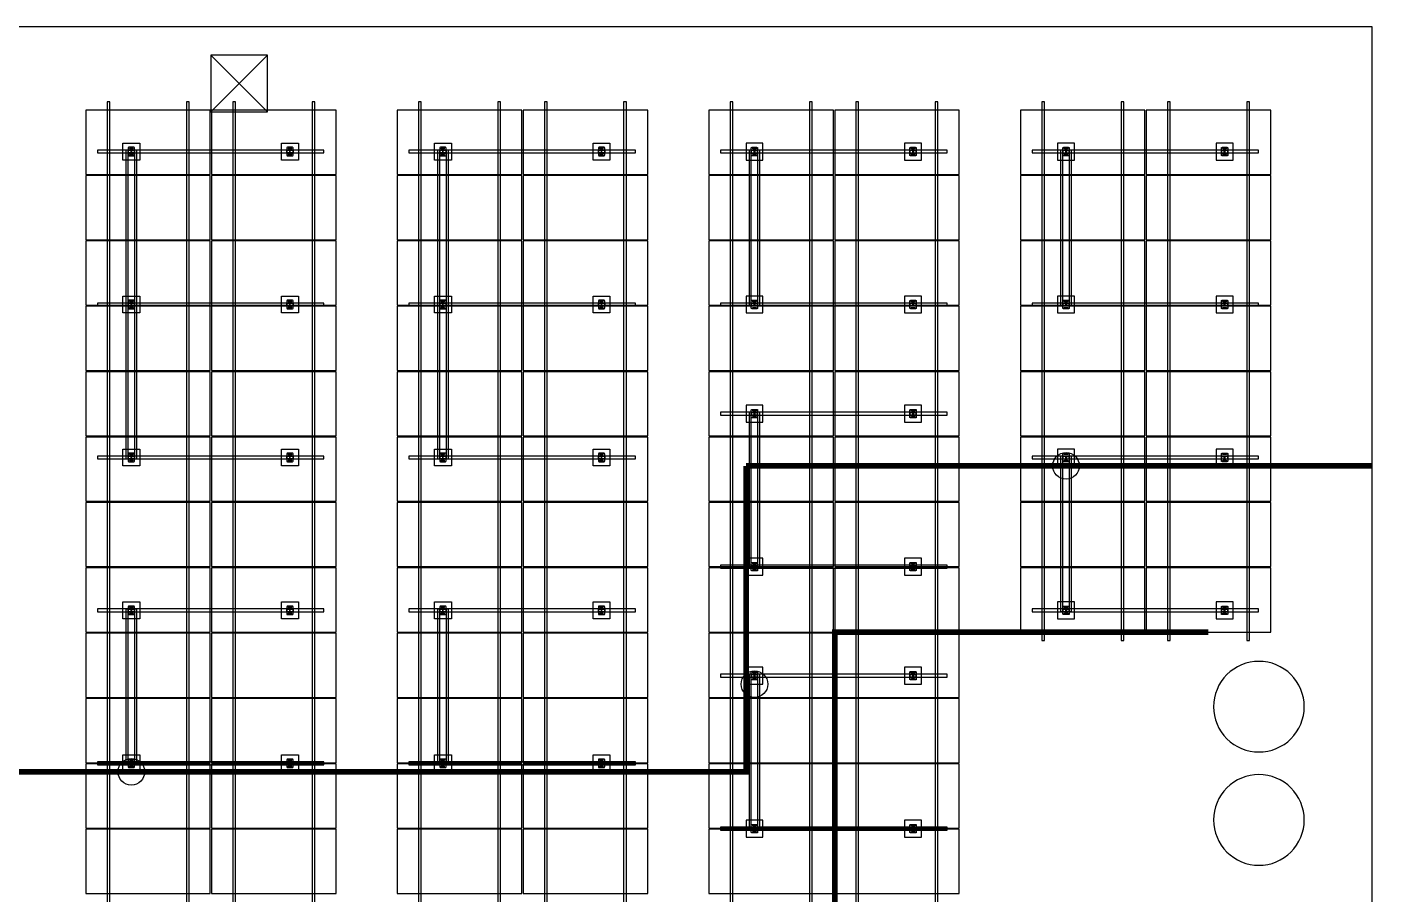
# Model space of a CAD drawing. Header units: millimetres. Extents: x -981 to 40050, y -7777 to 26000.
# Drawn here: x 16253 to 40050, y 10692 to 26000 of the extents above; entities that cross this region are included whole.
import ezdxf

# ---------------------------------------------------------------- set-up
doc = ezdxf.new("R2010")
doc.units = ezdxf.units.MM
for name, color, linetype in [('PV', 5, 'Continuous'), ('PV-MOUNT-BRACING', 4, 'Continuous'), ('PV-MOUNT-POST', 3, 'Continuous'), ('PV-MOUNT-RAFTER', 1, 'Continuous'), ('PV-MOUNT-RAIL', 2, 'Continuous'), ('RACEWAY', 210, 'Continuous'), ('ROOF', 7, 'Continuous'), ('ROOF-OBSTACLE', 8, 'Continuous'), ('WATER', 90, 'Continuous')]:
    doc.layers.add(name, color=color, linetype=linetype)

# ---------------------------------------------------------------- blocks, each defined once
blk = doc.blocks.new('TCR_PV_MODULE_PLAN_2199X1134_PLAN')
blk.add_lwpolyline([(0, 0), (2199, 0), (2199, 1134), (0, 1134), (0, 0)])
blk = doc.blocks.new('TCR_PV_MOUNT_POST_300_PLAN')
for points in [[(-149, 149), (149, 149), (149, -149), (-149, -149), (-149, 149)], [(75, 42), (75, 42), (75, 42), (75, 42), (75, 42), (75, 42), (75, 43), (75, 43), (75, 43), (75, 43), (75, 43), (75, 44), (75, 44), (75, 44), (75, 44), (74, 44), (74, 44), (74, 45), (74, 45), (74, 45), (74, 45), (74, 45), (74, 46), (74, 46), (74, 46), (74, 46), (74, 46), (74, 46), (74, 47), (74, 47), (74, 47), (74, 47), (74, 47), (74, 47), (73, 48), (73, 48), (73, 48), (73, 48), (73, 48), (73, 48), (73, 49), (73, 49), (73, 49), (73, 49), (73, 49), (73, 49), (72, 49), (72, 50), (72, 50), (72, 50), (72, 50), (72, 50), (72, 50), (72, 50), (72, 51), (72, 51), (71, 51), (71, 51), (71, 51), (71, 51), (71, 51), (71, 52), (71, 52), (71, 52), (70, 52), (70, 52), (70, 52), (70, 52), (70, 52), (70, 53), (70, 53), (70, 53), (69, 53), (69, 53), (69, 53), (69, 53), (69, 53), (69, 53), (69, 53), (68, 54), (68, 54), (68, 54), (68, 54), (68, 54), (68, 54), (68, 54), (67, 54), (67, 54), (67, 54), (67, 55), (67, 55), (67, 55), (66, 55), (66, 55), (66, 55), (66, 55), (66, 55), (66, 55), (65, 55), (65, 55), (65, 55), (65, 55), (65, 55), (65, 55), (64, 56), (64, 56), (64, 56), (64, 56), (64, 56), (64, 56), (63, 56), (63, 56), (63, 56), (63, 56), (63, 56), (63, 56), (62, 56), (62, 56), (62, 56), (62, 56), (62, 56), (61, 56), (61, 56), (61, 56), (61, 56), (61, 56), (60, 56), (60, 56), (60, 56), (-60, 56), (-60, 56), (-60, 56), (-61, 56), (-61, 56), (-61, 56), (-61, 56), (-61, 56), (-62, 56), (-62, 56), (-62, 56), (-62, 56), (-62, 56), (-63, 56), (-63, 56), (-63, 56), (-63, 56), (-63, 56), (-63, 56), (-64, 56), (-64, 56), (-64, 56), (-64, 56), (-64, 56), (-64, 56), (-65, 55), (-65, 55), (-65, 55), (-65, 55), (-65, 55), (-65, 55), (-66, 55), (-66, 55), (-66, 55), (-66, 55), (-66, 55), (-66, 55), (-67, 55), (-67, 55), (-67, 55), (-67, 54), (-67, 54), (-67, 54), (-68, 54), (-68, 54), (-68, 54), (-68, 54), (-68, 54), (-68, 54), (-68, 54), (-69, 53), (-69, 53), (-69, 53), (-69, 53), (-69, 53), (-69, 53), (-69, 53), (-70, 53), (-70, 53), (-70, 53), (-70, 52), (-70, 52), (-70, 52), (-70, 52), (-70, 52), (-71, 52), (-71, 52), (-71, 52), (-71, 51), (-71, 51), (-71, 51), (-71, 51), (-71, 51), (-72, 51), (-72, 51), (-72, 50), (-72, 50), (-72, 50), (-72, 50), (-72, 50), (-72, 50), (-72, 50), (-72, 49), (-73, 49), (-73, 49), (-73, 49), (-73, 49), (-73, 49), (-73, 49), (-73, 48), (-73, 48), (-73, 48), (-73, 48), (-73, 48), (-73, 48), (-74, 47), (-74, 47), (-74, 47), (-74, 47), (-74, 47), (-74, 47), (-74, 46), (-74, 46), (-74, 46), (-74, 46), (-74, 46), (-74, 46), (-74, 45), (-74, 45), (-74, 45), (-74, 45), (-74, 45), (-74, 44), (-74, 44), (-75, 44), (-75, 44), (-75, 44), (-75, 44), (-75, 43), (-75, 43), (-75, 43), (-75, 43), (-75, 43), (-75, 42), (-75, 42), (-75, 42), (-75, 42), (-75, 42), (-75, 42), (-75, -42), (-75, -42), (-75, -42), (-75, -42), (-75, -42), (-75, -42), (-75, -43), (-75, -43), (-75, -43), (-75, -43), (-75, -43), (-75, -44), (-75, -44), (-75, -44), (-75, -44), (-74, -44), (-74, -44), (-74, -45), (-74, -45), (-74, -45), (-74, -45), (-74, -45), (-74, -46), (-74, -46), (-74, -46), (-74, -46), (-74, -46), (-74, -46), (-74, -47), (-74, -47), (-74, -47), (-74, -47), (-74, -47), (-74, -47), (-73, -48), (-73, -48), (-73, -48), (-73, -48), (-73, -48), (-73, -48), (-73, -49), (-73, -49), (-73, -49), (-73, -49), (-73, -49), (-73, -49), (-72, -49), (-72, -50), (-72, -50), (-72, -50), (-72, -50), (-72, -50), (-72, -50), (-72, -50), (-72, -51), (-72, -51), (-71, -51), (-71, -51), (-71, -51), (-71, -51), (-71, -51), (-71, -52), (-71, -52), (-71, -52), (-70, -52), (-70, -52), (-70, -52), (-70, -52), (-70, -52), (-70, -53), (-70, -53), (-70, -53), (-69, -53), (-69, -53), (-69, -53), (-69, -53), (-69, -53), (-69, -53), (-69, -53), (-68, -54), (-68, -54), (-68, -54), (-68, -54), (-68, -54), (-68, -54), (-68, -54), (-67, -54), (-67, -54), (-67, -54), (-67, -55), (-67, -55), (-67, -55), (-66, -55), (-66, -55), (-66, -55), (-66, -55), (-66, -55), (-66, -55), (-65, -55), (-65, -55), (-65, -55), (-65, -55), (-65, -55), (-65, -55), (-64, -56), (-64, -56), (-64, -56), (-64, -56), (-64, -56), (-64, -56), (-63, -56), (-63, -56), (-63, -56), (-63, -56), (-63, -56), (-63, -56), (-62, -56), (-62, -56), (-62, -56), (-62, -56), (-62, -56), (-61, -56), (-61, -56), (-61, -56), (-61, -56), (-61, -56), (-60, -56), (-60, -56), (-60, -56), (60, -56), (60, -56), (60, -56), (61, -56), (61, -56), (61, -56), (61, -56), (61, -56), (62, -56), (62, -56), (62, -56), (62, -56), (62, -56), (63, -56), (63, -56), (63, -56), (63, -56), (63, -56), (63, -56), (64, -56), (64, -56), (64, -56), (64, -56), (64, -56), (64, -56), (65, -55), (65, -55), (65, -55), (65, -55), (65, -55), (65, -55), (66, -55), (66, -55), (66, -55), (66, -55), (66, -55), (66, -55), (67, -55), (67, -55), (67, -55), (67, -54), (67, -54), (67, -54), (68, -54), (68, -54), (68, -54), (68, -54), (68, -54), (68, -54), (68, -54), (69, -53), (69, -53), (69, -53), (69, -53), (69, -53), (69, -53), (69, -53), (70, -53), (70, -53), (70, -53), (70, -52), (70, -52), (70, -52), (70, -52), (70, -52), (71, -52), (71, -52), (71, -52), (71, -51), (71, -51), (71, -51), (71, -51), (71, -51), (72, -51), (72, -51), (72, -50), (72, -50), (72, -50), (72, -50), (72, -50), (72, -50), (72, -50), (72, -49), (73, -49), (73, -49), (73, -49), (73, -49), (73, -49), (73, -49), (73, -48), (73, -48), (73, -48), (73, -48), (73, -48), (73, -48), (74, -47), (74, -47), (74, -47), (74, -47), (74, -47), (74, -47), (74, -46), (74, -46), (74, -46), (74, -46), (74, -46), (74, -46), (74, -45), (74, -45), (74, -45), (74, -45), (74, -45), (74, -44), (74, -44), (75, -44), (75, -44), (75, -44), (75, -44), (75, -43), (75, -43), (75, -43), (75, -43), (75, -43), (75, -42), (75, -42), (75, -42), (75, -42), (75, -42), (75, -42), (75, 42)], [(-50, -24), (-50, 24), (-50, 25), (-50, 25), (-50, 25), (-50, 25), (-50, 25), (-50, 25), (-50, 25), (-50, 25), (-50, 25), (-50, 25), (-50, 25), (-50, 25), (-50, 26), (-50, 26), (-50, 26), (-50, 26), (-50, 26), (-51, 26), (-51, 26), (-51, 26), (-51, 26), (-51, 26), (-51, 26), (-51, 26), (-51, 27), (-51, 27), (-51, 27), (-51, 27), (-51, 27), (-51, 27), (-51, 27), (-51, 27), (-51, 27), (-51, 27), (-51, 27), (-51, 27), (-51, 27), (-51, 28), (-51, 28), (-51, 28), (-51, 28), (-51, 28), (-51, 28), (-51, 28), (-51, 28), (-52, 28), (-52, 29), (-52, 29), (-52, 29), (-52, 29), (-52, 29), (-52, 29), (-52, 29), (-52, 29), (-53, 29), (-53, 30), (-53, 30), (-53, 30), (-53, 30), (-53, 30), (-53, 30), (-53, 30), (-54, 30), (-54, 30), (-54, 30), (-54, 30), (-54, 30), (-54, 31), (-54, 31), (-54, 31), (-54, 31), (-54, 31), (-54, 31), (-55, 31), (-55, 31), (-55, 31), (-55, 31), (-55, 31), (-55, 31), (-55, 31), (-55, 31), (-55, 31), (-55, 31), (-55, 31), (-55, 31), (-55, 31), (-56, 31), (-56, 31), (-56, 31), (-56, 31), (-56, 31), (-56, 31), (-56, 31), (-56, 31), (-56, 31), (-56, 31), (-56, 31), (-56, 31), (-57, 31), (-57, 31), (-57, 31), (-57, 31), (-57, 31), (-57, 31), (-57, 31), (-57, 31), (-57, 31), (-57, 31), (-57, 31), (-58, 31), (-58, 31), (-58, 31), (-58, 31), (-58, 31), (-58, 31), (-58, 31), (-58, 31), (-58, 31), (-58, 31), (-58, 31), (-58, 31), (-59, 31), (-59, 31), (-59, 31), (-59, 31), (-59, 31), (-59, 31), (-59, 31), (-59, 31), (-59, 31), (-59, 31), (-59, 31), (-59, 31), (-60, 31), (-60, 31), (-60, 31), (-60, 31), (-60, 31), (-60, 31), (-60, 31), (-60, 31), (-60, 31), (-60, 31), (-60, 31), (-60, 30), (-60, 30), (-61, 30), (-61, 30), (-61, 30), (-61, 30), (-61, 30), (-61, 30), (-61, 30), (-61, 30), (-62, 30), (-62, 30), (-62, 29), (-62, 29), (-62, 29), (-62, 29), (-62, 29), (-62, 29), (-62, 29), (-63, 29), (-63, 29), (-63, 28), (-63, 28), (-63, 28), (-63, 28), (-63, 28), (-63, 28), (-63, 28), (-63, 28), (-63, 28), (-63, 27), (-63, 27), (-63, 27), (-63, 27), (-63, 27), (-63, 27), (-64, 27), (-64, 27), (-64, 27), (-64, 27), (-64, 27), (-64, 27), (-64, 27), (-64, 26), (-64, 26), (-64, 26), (-64, 26), (-64, 26), (-64, 26), (-64, 26), (-64, 26), (-64, 26), (-64, 26), (-64, 26), (-64, 26), (-64, 25), (-64, 25), (-64, 25), (-64, 25), (-64, 25), (-64, 25), (-64, 25), (-64, 25), (-64, 25), (-64, 25), (-64, 25), (-64, 25), (-64, 24), (-64, -24), (-64, -25), (-64, -25), (-64, -25), (-64, -25), (-64, -25), (-64, -25), (-64, -25), (-64, -25), (-64, -25), (-64, -25), (-64, -25), (-64, -25), (-64, -26), (-64, -26), (-64, -26), (-64, -26), (-64, -26), (-64, -26), (-64, -26), (-64, -26), (-64, -26), (-64, -26), (-64, -26), (-64, -26), (-64, -27), (-64, -27), (-64, -27), (-64, -27), (-64, -27), (-64, -27), (-64, -27), (-63, -27), (-63, -27), (-63, -27), (-63, -27), (-63, -27), (-63, -27), (-63, -28), (-63, -28), (-63, -28), (-63, -28), (-63, -28), (-63, -28), (-63, -28), (-63, -28), (-63, -28), (-63, -29), (-63, -29), (-62, -29), (-62, -29), (-62, -29), (-62, -29), (-62, -29), (-62, -29), (-62, -29), (-62, -30), (-62, -30), (-61, -30), (-61, -30), (-61, -30), (-61, -30), (-61, -30), (-61, -30), (-61, -30), (-61, -30), (-60, -30), (-60, -30), (-60, -31), (-60, -31), (-60, -31), (-60, -31), (-60, -31), (-60, -31), (-60, -31), (-60, -31), (-60, -31), (-60, -31), (-60, -31), (-59, -31), (-59, -31), (-59, -31), (-59, -31), (-59, -31), (-59, -31), (-59, -31), (-59, -31), (-59, -31), (-59, -31), (-59, -31), (-59, -31), (-58, -31), (-58, -31), (-58, -31), (-58, -31), (-58, -31), (-58, -31), (-58, -31), (-58, -31), (-58, -31), (-58, -31), (-58, -31), (-58, -31), (-57, -31), (-57, -31), (-57, -31), (-57, -31), (-57, -31), (-57, -31), (-57, -31), (-57, -31), (-57, -31), (-57, -31), (-57, -31), (-56, -31), (-56, -31), (-56, -31), (-56, -31), (-56, -31), (-56, -31), (-56, -31), (-56, -31), (-56, -31), (-56, -31), (-56, -31), (-56, -31), (-55, -31), (-55, -31), (-55, -31), (-55, -31), (-55, -31), (-55, -31), (-55, -31), (-55, -31), (-55, -31), (-55, -31), (-55, -31), (-55, -31), (-55, -31), (-54, -31), (-54, -31), (-54, -31), (-54, -31), (-54, -31), (-54, -31), (-54, -30), (-54, -30), (-54, -30), (-54, -30), (-54, -30), (-53, -30), (-53, -30), (-53, -30), (-53, -30), (-53, -30), (-53, -30), (-53, -30), (-53, -29), (-52, -29), (-52, -29), (-52, -29), (-52, -29), (-52, -29), (-52, -29), (-52, -29), (-52, -29), (-52, -28), (-51, -28), (-51, -28), (-51, -28), (-51, -28), (-51, -28), (-51, -28), (-51, -28), (-51, -28), (-51, -27), (-51, -27), (-51, -27), (-51, -27), (-51, -27), (-51, -27), (-51, -27), (-51, -27), (-51, -27), (-51, -27), (-51, -27), (-51, -27), (-51, -27), (-51, -26), (-51, -26), (-51, -26), (-51, -26), (-51, -26), (-51, -26), (-51, -26), (-50, -26), (-50, -26), (-50, -26), (-50, -26), (-50, -26), (-50, -25), (-50, -25), (-50, -25), (-50, -25), (-50, -25), (-50, -25), (-50, -25), (-50, -25), (-50, -25), (-50, -25), (-50, -25), (-50, -25), (-50, -24)], [(-26, -56), (-26, 56)], [(-25, 56), (25, 56), (25, 6), (-25, 6), (-25, 56)], [(-22, -56), (-22, 56)], [(22, -56), (22, 56)], [(26, -56), (26, 56)], [(64, -24), (64, 24), (64, 25), (64, 25), (64, 25), (64, 25), (64, 25), (64, 25), (64, 25), (64, 25), (64, 25), (64, 25), (64, 25), (64, 25), (64, 26), (64, 26), (64, 26), (64, 26), (64, 26), (64, 26), (64, 26), (64, 26), (64, 26), (64, 26), (64, 26), (64, 26), (64, 27), (64, 27), (64, 27), (64, 27), (64, 27), (64, 27), (64, 27), (63, 27), (63, 27), (63, 27), (63, 27), (63, 27), (63, 27), (63, 28), (63, 28), (63, 28), (63, 28), (63, 28), (63, 28), (63, 28), (63, 28), (63, 28), (63, 29), (63, 29), (62, 29), (62, 29), (62, 29), (62, 29), (62, 29), (62, 29), (62, 29), (62, 30), (62, 30), (61, 30), (61, 30), (61, 30), (61, 30), (61, 30), (61, 30), (61, 30), (61, 30), (60, 30), (60, 30), (60, 31), (60, 31), (60, 31), (60, 31), (60, 31), (60, 31), (60, 31), (60, 31), (60, 31), (60, 31), (60, 31), (59, 31), (59, 31), (59, 31), (59, 31), (59, 31), (59, 31), (59, 31), (59, 31), (59, 31), (59, 31), (59, 31), (59, 31), (58, 31), (58, 31), (58, 31), (58, 31), (58, 31), (58, 31), (58, 31), (58, 31), (58, 31), (58, 31), (58, 31), (58, 31), (57, 31), (57, 31), (57, 31), (57, 31), (57, 31), (57, 31), (57, 31), (57, 31), (57, 31), (57, 31), (57, 31), (56, 31), (56, 31), (56, 31), (56, 31), (56, 31), (56, 31), (56, 31), (56, 31), (56, 31), (56, 31), (56, 31), (56, 31), (55, 31), (55, 31), (55, 31), (55, 31), (55, 31), (55, 31), (55, 31), (55, 31), (55, 31), (55, 31), (55, 31), (55, 31), (55, 31), (54, 31), (54, 31), (54, 31), (54, 31), (54, 31), (54, 31), (54, 30), (54, 30), (54, 30), (54, 30), (54, 30), (53, 30), (53, 30), (53, 30), (53, 30), (53, 30), (53, 30), (53, 30), (53, 29), (52, 29), (52, 29), (52, 29), (52, 29), (52, 29), (52, 29), (52, 29), (52, 29), (52, 28), (51, 28), (51, 28), (51, 28), (51, 28), (51, 28), (51, 28), (51, 28), (51, 28), (51, 27), (51, 27), (51, 27), (51, 27), (51, 27), (51, 27), (51, 27), (51, 27), (51, 27), (51, 27), (51, 27), (51, 27), (51, 27), (51, 26), (51, 26), (51, 26), (51, 26), (51, 26), (51, 26), (51, 26), (50, 26), (50, 26), (50, 26), (50, 26), (50, 26), (50, 25), (50, 25), (50, 25), (50, 25), (50, 25), (50, 25), (50, 25), (50, 25), (50, 25), (50, 25), (50, 25), (50, 25), (50, 24), (50, -24), (50, -25), (50, -25), (50, -25), (50, -25), (50, -25), (50, -25), (50, -25), (50, -25), (50, -25), (50, -25), (50, -25), (50, -25), (50, -26), (50, -26), (50, -26), (50, -26), (50, -26), (51, -26), (51, -26), (51, -26), (51, -26), (51, -26), (51, -26), (51, -26), (51, -27), (51, -27), (51, -27), (51, -27), (51, -27), (51, -27), (51, -27), (51, -27), (51, -27), (51, -27), (51, -27), (51, -27), (51, -27), (51, -28), (51, -28), (51, -28), (51, -28), (51, -28), (51, -28), (51, -28), (51, -28), (52, -28), (52, -29), (52, -29), (52, -29), (52, -29), (52, -29), (52, -29), (52, -29), (52, -29), (53, -29), (53, -30), (53, -30), (53, -30), (53, -30), (53, -30), (53, -30), (53, -30), (54, -30), (54, -30), (54, -30), (54, -30), (54, -30), (54, -31), (54, -31), (54, -31), (54, -31), (54, -31), (54, -31), (55, -31), (55, -31), (55, -31), (55, -31), (55, -31), (55, -31), (55, -31), (55, -31), (55, -31), (55, -31), (55, -31), (55, -31), (55, -31), (56, -31), (56, -31), (56, -31), (56, -31), (56, -31), (56, -31), (56, -31), (56, -31), (56, -31), (56, -31), (56, -31), (56, -31), (57, -31), (57, -31), (57, -31), (57, -31), (57, -31), (57, -31), (57, -31), (57, -31), (57, -31), (57, -31), (57, -31), (58, -31), (58, -31), (58, -31), (58, -31), (58, -31), (58, -31), (58, -31), (58, -31), (58, -31), (58, -31), (58, -31), (58, -31), (59, -31), (59, -31), (59, -31), (59, -31), (59, -31), (59, -31), (59, -31), (59, -31), (59, -31), (59, -31), (59, -31), (59, -31), (60, -31), (60, -31), (60, -31), (60, -31), (60, -31), (60, -31), (60, -31), (60, -31), (60, -31), (60, -31), (60, -31), (60, -30), (60, -30), (61, -30), (61, -30), (61, -30), (61, -30), (61, -30), (61, -30), (61, -30), (61, -30), (62, -30), (62, -30), (62, -29), (62, -29), (62, -29), (62, -29), (62, -29), (62, -29), (62, -29), (63, -29), (63, -29), (63, -28), (63, -28), (63, -28), (63, -28), (63, -28), (63, -28), (63, -28), (63, -28), (63, -28), (63, -27), (63, -27), (63, -27), (63, -27), (63, -27), (63, -27), (64, -27), (64, -27), (64, -27), (64, -27), (64, -27), (64, -27), (64, -27), (64, -26), (64, -26), (64, -26), (64, -26), (64, -26), (64, -26), (64, -26), (64, -26), (64, -26), (64, -26), (64, -26), (64, -26), (64, -25), (64, -25), (64, -25), (64, -25), (64, -25), (64, -25), (64, -25), (64, -25), (64, -25), (64, -25), (64, -25), (64, -25), (64, -24)], [(-25, -6), (25, -6), (25, -56), (-25, -56), (-25, -6)]]:
    blk.add_lwpolyline(points)
blk = doc.blocks.new('TCR_TANK_ROOF_HATCH_1000_PLAN')
for points in [[(0, 0), (1000, 0), (1000, 1000), (0, 1000), (0, 0)], [(0, 0), (1000, 1000)], [(0, 1000), (1000, 0)]]:
    blk.add_lwpolyline(points)
blk = doc.blocks.new('TCR_TANK_ROOF_VENT_1600_PLAN')
blk.add_lwpolyline([(800, 0), (796, 78), (785, 156), (766, 232), (739, 306), (706, 377), (665, 444), (618, 508), (566, 566), (508, 618), (444, 665), (377, 706), (306, 739), (232, 766), (156, 785), (78, 796), (0, 800), (-78, 796), (-156, 785), (-232, 766), (-306, 739), (-377, 706), (-444, 665), (-508, 618), (-566, 566), (-618, 508), (-665, 444), (-706, 377), (-739, 306), (-766, 232), (-785, 156), (-796, 78), (-800, 0), (-796, -78), (-785, -156), (-766, -232), (-739, -306), (-706, -377), (-665, -444), (-618, -508), (-566, -566), (-508, -618), (-444, -665), (-377, -706), (-306, -739), (-232, -766), (-156, -785), (-78, -796), (0, -800), (78, -796), (156, -785), (232, -766), (306, -739), (377, -706), (444, -665), (508, -618), (566, -566), (618, -508), (665, -444), (706, -377), (739, -306), (766, -232), (785, -156), (796, -78), (800, 0)])

msp = doc.modelspace()

# ---------------------------------------------------------------- linework, layer by layer
at = {"layer": 'PV-MOUNT-BRACING'}
for points in [[(17999, 21075), (18039, 21075), (18039, 23822), (17999, 23822)], [(18151, 21075), (18191, 21075), (18191, 23822), (18151, 23822)], [(23499, 21075), (23539, 21075), (23539, 23822), (23499, 23822)], [(23651, 21075), (23691, 21075), (23691, 23822), (23651, 23822)], [(28999, 21078), (29039, 21078), (29039, 23825), (28999, 23825)], [(29151, 21078), (29191, 21078), (29191, 23825), (29151, 23825)], [(34499, 21078), (34539, 21078), (34539, 23825), (34499, 23825)], [(34651, 21078), (34691, 21078), (34691, 23825), (34651, 23825)], [(17999, 18375), (18039, 18375), (18039, 21122), (17999, 21122)], [(18151, 18375), (18191, 18375), (18191, 21122), (18151, 21122)], [(23499, 18375), (23539, 18375), (23539, 21122), (23499, 21122)], [(23651, 18375), (23691, 18375), (23691, 21122), (23651, 21122)], [(28999, 16451), (29039, 16451), (29039, 19198), (28999, 19198)], [(29151, 16451), (29191, 16451), (29191, 19198), (29151, 19198)], [(34499, 15678), (34539, 15678), (34539, 18425), (34499, 18425)], [(34651, 15678), (34691, 15678), (34691, 18425), (34651, 18425)], [(17999, 12975), (18039, 12975), (18039, 15722), (17999, 15722)], [(18151, 12975), (18191, 12975), (18191, 15722), (18151, 15722)], [(23499, 12975), (23539, 12975), (23539, 15722), (23499, 15722)], [(23651, 12975), (23691, 12975), (23691, 15722), (23651, 15722)], [(28999, 11824), (29039, 11824), (29039, 14571), (28999, 14571)], [(29151, 11824), (29191, 11824), (29191, 14571), (29151, 14571)]]:
    msp.add_lwpolyline(points, close=True, dxfattribs=at)
at = {"layer": 'PV-MOUNT-RAFTER'}
for points in [[(17495, 23775), (21495, 23775), (21495, 23825), (17495, 23825)], [(22995, 23775), (26995, 23775), (26995, 23825), (22995, 23825)], [(28495, 23775), (32495, 23775), (32495, 23825), (28495, 23825)], [(33995, 23775), (37995, 23775), (37995, 23825), (33995, 23825)], [(17495, 21075), (21495, 21075), (21495, 21125), (17495, 21125)], [(22995, 21075), (26995, 21075), (26995, 21125), (22995, 21125)], [(28495, 21075), (32495, 21075), (32495, 21125), (28495, 21125)], [(33995, 21075), (37995, 21075), (37995, 21125), (33995, 21125)], [(28495, 19148), (32495, 19148), (32495, 19198), (28495, 19198)], [(17495, 18375), (21495, 18375), (21495, 18425), (17495, 18425)], [(22995, 18375), (26995, 18375), (26995, 18425), (22995, 18425)], [(33995, 18375), (37995, 18375), (37995, 18425), (33995, 18425)], [(28495, 16448), (32495, 16448), (32495, 16498), (28495, 16498)], [(17495, 15675), (21495, 15675), (21495, 15725), (17495, 15725)], [(22995, 15675), (26995, 15675), (26995, 15725), (22995, 15725)], [(33995, 15675), (37995, 15675), (37995, 15725), (33995, 15725)], [(28495, 14521), (32495, 14521), (32495, 14571), (28495, 14571)], [(17495, 12975), (21495, 12975), (21495, 13025), (17495, 13025)], [(22995, 12975), (26995, 12975), (26995, 13025), (22995, 13025)], [(28495, 11821), (32495, 11821), (32495, 11871), (28495, 11871)]]:
    msp.add_lwpolyline(points, close=True, dxfattribs=at)
at = {"layer": 'PV-MOUNT-RAIL'}
for points in [[(17666, 1320), (17714, 1320), (17714, 24680), (17666, 24680)], [(19066, 1320), (19114, 1320), (19114, 24680), (19066, 24680)], [(19886, 1320), (19934, 1320), (19934, 24680), (19886, 24680)], [(21286, 1320), (21334, 1320), (21334, 24680), (21286, 24680)], [(23166, 1320), (23214, 1320), (23214, 24680), (23166, 24680)], [(24566, 1320), (24614, 1320), (24614, 24680), (24566, 24680)], [(25386, 1320), (25434, 1320), (25434, 24680), (25386, 24680)], [(26786, 1320), (26834, 1320), (26834, 24680), (26786, 24680)], [(28666, 5936), (28714, 5936), (28714, 24680), (28666, 24680)], [(30066, 5936), (30114, 5936), (30114, 24680), (30066, 24680)], [(30886, 5936), (30934, 5936), (30934, 24680), (30886, 24680)], [(32286, 5936), (32334, 5936), (32334, 24680), (32286, 24680)], [(34166, 15168), (34214, 15168), (34214, 24680), (34166, 24680)], [(35566, 15168), (35614, 15168), (35614, 24680), (35566, 24680)], [(36386, 15168), (36434, 15168), (36434, 24680), (36386, 24680)], [(37786, 15168), (37834, 15168), (37834, 24680), (37786, 24680)]]:
    msp.add_lwpolyline(points, close=True, dxfattribs=at)
at = {"layer": 'RACEWAY', "const_width": 100}
msp.add_lwpolyline([(37110, 15318), (30511, 15318), (30511, 9548)], dxfattribs=at)
at = {"layer": 'ROOF'}
msp.add_lwpolyline([(0, 0), (40000, 0), (40000, 26000), (0, 26000)], close=True, dxfattribs=at)
at = {"layer": 'WATER', "const_width": 100}
for points in [[(28946, 18251), (28946, 12851), (7095, 12851)], [(28946, 18251), (40000, 18251)]]:
    msp.add_lwpolyline(points, dxfattribs=at)
at = {"layer": 'WATER'}
for centre in [(34595, 18251), (29095, 14397), (18095, 12851)]:
    msp.add_circle(centre, 235, dxfattribs=at)

# ---------------------------------------------------------------- block references
at = {"layer": 'PV'}
for p in [(17290, 23396), (19511, 23396), (22790, 23396), (25011, 23396), (28290, 23396), (30511, 23396), (33790, 23396), (36011, 23396), (17290, 22242), (19511, 22242), (22790, 22242), (25011, 22242), (28290, 22242), (30511, 22242), (33790, 22242), (36011, 22242), (17290, 21088), (19511, 21088), (22790, 21088), (25011, 21088), (28290, 21088), (30511, 21088), (33790, 21088), (36011, 21088), (17290, 19934), (19511, 19934), (22790, 19934), (25011, 19934), (28290, 19934), (30511, 19934), (33790, 19934), (36011, 19934), (17290, 18780), (19511, 18780), (22790, 18780), (25011, 18780), (28290, 18780), (30511, 18780), (33790, 18780), (36011, 18780), (17290, 17626), (19511, 17626), (22790, 17626), (25011, 17626), (28290, 17626), (30511, 17626), (33790, 17626), (36011, 17626), (17290, 16472), (19511, 16472), (22790, 16472), (25011, 16472), (28290, 16472), (30511, 16472), (33790, 16472), (36011, 16472), (17290, 15318), (19511, 15318), (22790, 15318), (25011, 15318), (28290, 15318), (30511, 15318), (33790, 15318), (36011, 15318), (17290, 14164), (19511, 14164), (22790, 14164), (25011, 14164), (28290, 14164), (30511, 14164), (17290, 13010), (19511, 13010), (22790, 13010), (25011, 13010), (28290, 13010), (30511, 13010), (17290, 11856), (19511, 11856), (22790, 11856), (25011, 11856), (28290, 11856), (30511, 11856), (17290, 10702), (19511, 10702), (22790, 10702), (25011, 10702), (28290, 10702), (30511, 10702)]:
    msp.add_blockref('TCR_PV_MODULE_PLAN_2199X1134_PLAN', p, dxfattribs=at)
at = {"layer": 'PV-MOUNT-POST', "rotation": 270}
for p in [(18095, 23800), (20895, 23800), (23595, 23800), (26395, 23800), (18095, 21100), (20895, 21100), (23595, 21100), (26395, 21100), (18095, 18400), (20895, 18400), (23595, 18400), (26395, 18400), (18095, 15700), (20895, 15700), (23595, 15700), (26395, 15700), (18095, 13000), (20895, 13000), (23595, 13000), (26395, 13000)]:
    msp.add_blockref('TCR_PV_MOUNT_POST_300_PLAN', p, dxfattribs=at)
at = {"layer": 'PV-MOUNT-POST', "xscale": -1, "rotation": 270}
for p in [(29095, 23800), (31895, 23800), (34595, 23800), (37395, 23800), (29095, 21100), (31895, 21100), (34595, 21100), (37395, 21100), (29095, 19173), (31895, 19173), (34595, 18400), (37395, 18400), (29095, 16473), (31895, 16473), (34595, 15700), (37395, 15700), (29095, 14546), (31895, 14546), (29095, 11846), (31895, 11846)]:
    msp.add_blockref('TCR_PV_MOUNT_POST_300_PLAN', p, dxfattribs=at)
at = {"layer": 'ROOF-OBSTACLE'}
for name, p in [('TCR_TANK_ROOF_HATCH_1000_PLAN', (19500, 24500)), ('TCR_TANK_ROOF_VENT_1600_PLAN', (38000, 14000)), ('TCR_TANK_ROOF_VENT_1600_PLAN', (38000, 12000))]:
    msp.add_blockref(name, p, dxfattribs=at)

doc.saveas('drawing.dxf')
